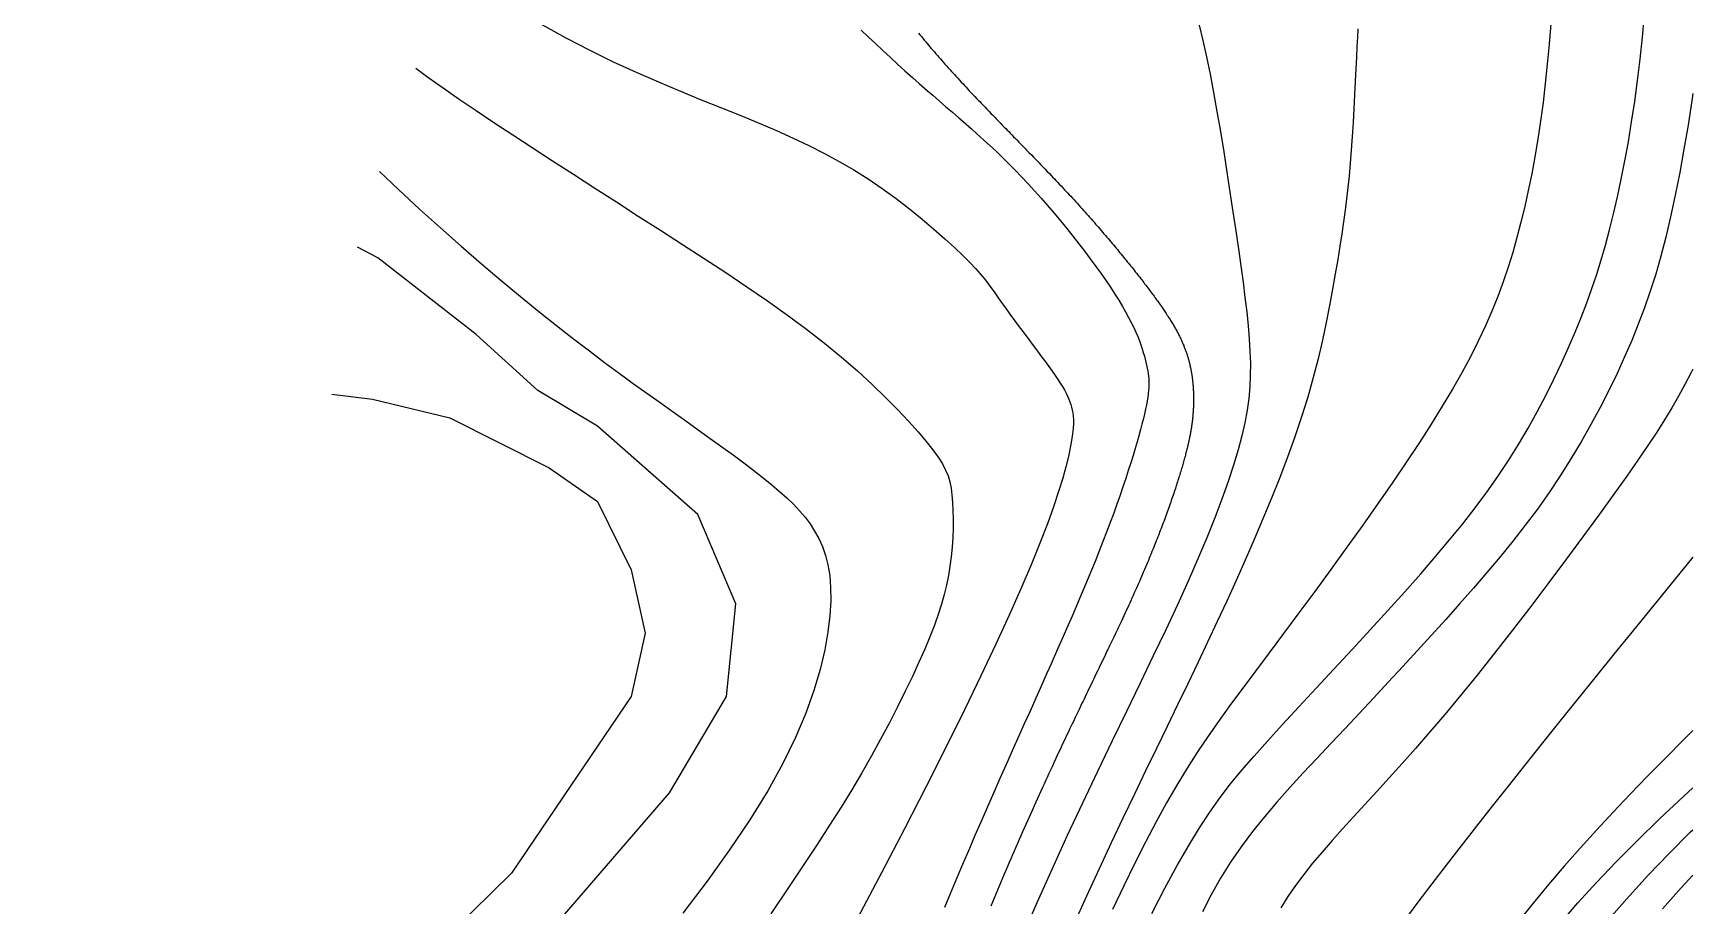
# Model space of a CAD drawing. Header units: metres. Extents: x -2219 to 517, y -3078 to 398.
# Drawn here: x 427 to 517.2, y 54.1 to 101.6 of the extents above; entities that cross this region are included whole.
import ezdxf

# ---------------------------------------------------------------- set-up
doc = ezdxf.new("R2010")
doc.units = ezdxf.units.M
doc.layers.add('TERRAIN_CONTOUR_1M', color=3, linetype='Continuous')
doc.layers.add('TERRAIN_CONTOUR_5M_SUPPLEMENT', color=4, linetype='Continuous')

msp = doc.modelspace()

# ---------------------------------------------------------------- linework, layer by layer
at = {"layer": 'TERRAIN_CONTOUR_1M'}
for points in [[(454.596, 102.036, 39), (455.909, 101.308, 39), (457.207, 100.636, 39), (458.483, 100.017, 39), (459.732, 99.445, 39), (460.949, 98.914, 39), (462.131, 98.418, 39), (463.272, 97.953, 39), (464.368, 97.511, 39), (465.414, 97.087, 39), (466.408, 96.676, 39), (467.354, 96.272, 39), (468.257, 95.868, 39), (469.124, 95.458, 39), (469.959, 95.037, 39), (470.77, 94.598, 39), (471.561, 94.136, 39), (472.339, 93.645, 39), (473.107, 93.121, 39), (473.857, 92.574, 39), (474.582, 92.015, 39), (475.271, 91.458, 39), (475.916, 90.914, 39), (476.508, 90.394, 39), (477.036, 89.912, 39), (477.492, 89.479, 39), (477.871, 89.104, 39), (478.182, 88.778, 39), (478.438, 88.492, 39), (478.653, 88.232, 39), (478.841, 87.989, 39), (479.013, 87.75, 39), (479.185, 87.504, 39), (479.369, 87.24, 39), (479.575, 86.95, 39), (479.802, 86.635, 39), (480.044, 86.304, 39), (480.297, 85.96, 39), (480.556, 85.611, 39), (480.816, 85.263, 39), (481.071, 84.921, 39), (481.318, 84.592, 39), (481.552, 84.28, 39), (481.771, 83.985, 39), (481.977, 83.708, 39), (482.168, 83.447, 39), (482.344, 83.201, 39), (482.506, 82.97, 39), (482.654, 82.753, 39), (482.786, 82.549, 39), (482.903, 82.358, 39), (483.007, 82.177, 39), (483.098, 82.006, 39), (483.177, 81.842, 39), (483.246, 81.685, 39), (483.305, 81.533, 39), (483.357, 81.383, 39), (483.402, 81.235, 39), (483.44, 81.087, 39), (483.471, 80.931, 39), (483.493, 80.76, 39), (483.503, 80.568, 39), (483.501, 80.348, 39), (483.484, 80.091, 39), (483.45, 79.791, 39), (483.398, 79.441, 39), (483.325, 79.033, 39), (483.226, 78.559, 39), (483.092, 78.01, 39), (482.918, 77.378, 39), (482.696, 76.655, 39), (482.42, 75.831, 39), (482.083, 74.899, 39), (481.678, 73.849, 39), (481.198, 72.675, 39), (480.64, 71.372, 39), (480.002, 69.935, 39), (479.279, 68.362, 39), (478.47, 66.649, 39), (477.572, 64.793, 39), (476.581, 62.789, 39), (475.494, 60.634, 39), (474.315, 58.334, 39), (473.063, 55.93, 39), (471.768, 53.475, 39)], [(490.334, 102.008, 42), (490.537, 101.17, 42), (490.733, 100.285, 42), (490.926, 99.347, 42), (491.116, 98.349, 42), (491.304, 97.302, 42), (491.488, 96.222, 42), (491.668, 95.123, 42), (491.843, 94.019, 42), (492.011, 92.925, 42), (492.171, 91.856, 42), (492.324, 90.827, 42), (492.467, 89.849, 42), (492.599, 88.922, 42), (492.72, 88.043, 42), (492.827, 87.21, 42), (492.92, 86.419, 42), (492.997, 85.667, 42), (493.056, 84.951, 42), (493.097, 84.269, 42), (493.118, 83.616, 42), (493.116, 82.981, 42), (493.088, 82.353, 42), (493.031, 81.721, 42), (492.942, 81.073, 42), (492.817, 80.397, 42), (492.654, 79.683, 42), (492.45, 78.917, 42), (492.201, 78.091, 42), (491.907, 77.201, 42), (491.568, 76.248, 42), (491.181, 75.231, 42), (490.747, 74.148, 42), (490.264, 72.998, 42), (489.732, 71.782, 42), (489.151, 70.499, 42), (488.519, 69.148, 42), (487.843, 67.73, 42), (487.128, 66.249, 42), (486.379, 64.707, 42), (485.603, 63.105, 42), (484.805, 61.446, 42), (483.99, 59.732, 42), (483.166, 57.966, 42), (482.336, 56.152, 42), (481.509, 54.305, 42), (480.692, 52.442, 42)], [(509.447, 102.07, 44), (509.361, 100.974, 44), (509.262, 99.891, 44), (509.151, 98.829, 44), (509.028, 97.794, 44), (508.892, 96.787, 44), (508.744, 95.807, 44), (508.583, 94.853, 44), (508.411, 93.925, 44), (508.228, 93.023, 44), (508.034, 92.145, 44), (507.828, 91.291, 44), (507.612, 90.46, 44), (507.382, 89.647, 44), (507.134, 88.846, 44), (506.865, 88.052, 44), (506.571, 87.259, 44), (506.25, 86.462, 44), (505.896, 85.655, 44), (505.508, 84.831, 44), (505.081, 83.987, 44), (504.614, 83.118, 44), (504.104, 82.22, 44), (503.551, 81.289, 44), (502.952, 80.322, 44), (502.306, 79.315, 44), (501.61, 78.264, 44), (500.864, 77.165, 44), (500.068, 76.018, 44), (499.232, 74.836, 44), (498.37, 73.634, 44), (497.496, 72.428, 44), (496.622, 71.235, 44), (495.762, 70.07, 44), (494.929, 68.949, 44), (494.137, 67.888, 44), (493.396, 66.898, 44), (492.701, 65.967, 44), (492.045, 65.08, 44), (491.423, 64.219, 44), (490.826, 63.368, 44), (490.248, 62.51, 44), (489.682, 61.63, 44), (489.121, 60.71, 44), (488.558, 59.737, 44), (487.99, 58.706, 44), (487.415, 57.614, 44), (486.831, 56.458, 44), (486.234, 55.237, 44), (485.622, 53.948, 44)], [(475.083, 101.567, 41), (475.154, 101.481, 41), (475.233, 101.384, 41), (475.312, 101.289, 41), (475.392, 101.193, 41), (475.472, 101.097, 41), (475.547, 101.008, 41), (475.622, 100.919, 41), (475.697, 100.829, 41), (475.773, 100.741, 41), (475.857, 100.643, 41), (475.941, 100.545, 41), (476.025, 100.447, 41), (476.11, 100.35, 41), (476.189, 100.259, 41), (476.268, 100.169, 41), (476.347, 100.079, 41), (476.426, 99.989, 41), (476.517, 99.886, 41), (476.608, 99.784, 41), (476.699, 99.682, 41), (476.791, 99.58, 41), (476.871, 99.492, 41), (476.95, 99.404, 41), (477.031, 99.316, 41), (477.111, 99.228, 41), (477.208, 99.122, 41), (477.305, 99.016, 41), (477.402, 98.911, 41), (477.5, 98.806, 41), (477.58, 98.719, 41), (477.661, 98.633, 41), (477.742, 98.546, 41), (477.823, 98.46, 41), (477.93, 98.346, 41), (478.037, 98.233, 41), (478.144, 98.12, 41), (478.252, 98.006, 41), (478.328, 97.926, 41), (478.404, 97.847, 41), (478.48, 97.767, 41), (478.556, 97.687, 41), (478.675, 97.563, 41), (478.795, 97.44, 41), (478.914, 97.316, 41), (479.033, 97.192, 41), (479.101, 97.122, 41), (479.169, 97.052, 41), (479.237, 96.982, 41), (479.305, 96.912, 41), (479.413, 96.8, 41), (479.522, 96.688, 41), (479.631, 96.576, 41), (479.74, 96.464, 41), (479.82, 96.382, 41), (479.9, 96.3, 41), (479.98, 96.217, 41), (480.06, 96.135, 41), (480.155, 96.038, 41), (480.249, 95.941, 41), (480.344, 95.844, 41), (480.439, 95.747, 41), (480.533, 95.65, 41), (480.628, 95.553, 41), (480.722, 95.457, 41), (480.817, 95.36, 41), (480.887, 95.287, 41), (480.958, 95.215, 41), (481.028, 95.143, 41), (481.098, 95.071, 41), (481.215, 94.95, 41), (481.333, 94.829, 41), (481.45, 94.708, 41), (481.568, 94.587, 41), (481.64, 94.512, 41), (481.712, 94.437, 41), (481.785, 94.362, 41), (481.857, 94.287, 41), (481.969, 94.17, 41), (482.081, 94.053, 41), (482.193, 93.936, 41), (482.305, 93.819, 41), (482.388, 93.732, 41), (482.47, 93.646, 41), (482.551, 93.56, 41), (482.633, 93.473, 41), (482.731, 93.369, 41), (482.829, 93.265, 41), (482.926, 93.161, 41), (483.023, 93.057, 41), (483.106, 92.968, 41), (483.189, 92.879, 41), (483.271, 92.79, 41), (483.353, 92.701, 41), (483.444, 92.602, 41), (483.535, 92.503, 41), (483.625, 92.404, 41), (483.715, 92.305, 41), (483.8, 92.212, 41), (483.884, 92.119, 41), (483.968, 92.025, 41), (484.052, 91.932, 41), (484.134, 91.84, 41), (484.215, 91.749, 41), (484.297, 91.657, 41), (484.378, 91.566, 41), (484.459, 91.474, 41), (484.54, 91.382, 41), (484.621, 91.289, 41), (484.702, 91.197, 41), (484.779, 91.109, 41), (484.856, 91.021, 41), (484.932, 90.932, 41), (485.009, 90.844, 41), (485.085, 90.755, 41), (485.162, 90.666, 41), (485.238, 90.577, 41), (485.314, 90.488, 41), (485.387, 90.402, 41), (485.46, 90.317, 41), (485.533, 90.231, 41), (485.605, 90.144, 41), (485.677, 90.06, 41), (485.748, 89.975, 41), (485.819, 89.889, 41), (485.89, 89.804, 41), (485.959, 89.721, 41), (486.028, 89.638, 41), (486.096, 89.555, 41), (486.165, 89.472, 41), (486.231, 89.391, 41), (486.296, 89.311, 41), (486.362, 89.23, 41), (486.427, 89.15, 41), (486.492, 89.07, 41), (486.556, 88.99, 41), (486.621, 88.91, 41), (486.685, 88.83, 41), (486.744, 88.755, 41), (486.804, 88.681, 41), (486.863, 88.606, 41), (486.922, 88.531, 41), (486.983, 88.454, 41), (487.043, 88.378, 41), (487.103, 88.301, 41), (487.162, 88.224, 41), (487.215, 88.157, 41), (487.267, 88.089, 41), (487.32, 88.021, 41), (487.372, 87.953, 41), (487.428, 87.88, 41), (487.484, 87.806, 41), (487.539, 87.733, 41), (487.595, 87.659, 41), (487.642, 87.597, 41), (487.688, 87.535, 41), (487.734, 87.473, 41), (487.78, 87.411, 41), (487.831, 87.343, 41), (487.881, 87.274, 41), (487.931, 87.206, 41), (487.982, 87.137, 41), (488.022, 87.081, 41), (488.063, 87.024, 41), (488.103, 86.968, 41), (488.143, 86.912, 41), (488.189, 86.847, 41), (488.234, 86.783, 41), (488.279, 86.719, 41), (488.324, 86.654, 41), (488.36, 86.602, 41), (488.396, 86.549, 41), (488.431, 86.496, 41), (488.467, 86.444, 41), (488.507, 86.384, 41), (488.546, 86.325, 41), (488.585, 86.265, 41), (488.624, 86.205, 41), (488.656, 86.156, 41), (488.688, 86.106, 41), (488.72, 86.056, 41), (488.751, 86.006, 41), (488.785, 85.951, 41), (488.82, 85.896, 41), (488.853, 85.841, 41), (488.887, 85.785, 41), (488.915, 85.738, 41), (488.943, 85.691, 41), (488.971, 85.643, 41), (488.998, 85.595, 41), (489.028, 85.544, 41), (489.057, 85.492, 41), (489.085, 85.44, 41), (489.114, 85.388, 41), (489.139, 85.343, 41), (489.163, 85.297, 41), (489.187, 85.251, 41), (489.211, 85.205, 41), (489.236, 85.156, 41), (489.261, 85.107, 41), (489.285, 85.059, 41), (489.309, 85.01, 41), (489.33, 84.965, 41), (489.352, 84.92, 41), (489.373, 84.874, 41), (489.393, 84.829, 41), (489.414, 84.783, 41), (489.434, 84.736, 41), (489.455, 84.69, 41), (489.474, 84.643, 41), (489.493, 84.598, 41), (489.511, 84.554, 41), (489.529, 84.509, 41), (489.547, 84.464, 41), (489.564, 84.419, 41), (489.581, 84.374, 41), (489.598, 84.329, 41), (489.614, 84.284, 41), (489.63, 84.239, 41), (489.645, 84.194, 41), (489.66, 84.149, 41), (489.675, 84.103, 41), (489.689, 84.059, 41), (489.703, 84.015, 41), (489.717, 83.971, 41), (489.73, 83.927, 41), (489.743, 83.881, 41), (489.756, 83.836, 41), (489.768, 83.79, 41), (489.781, 83.745, 41), (489.792, 83.702, 41), (489.803, 83.658, 41), (489.814, 83.615, 41), (489.824, 83.572, 41), (489.835, 83.526, 41), (489.845, 83.48, 41), (489.855, 83.435, 41), (489.865, 83.389, 41), (489.874, 83.346, 41), (489.882, 83.303, 41), (489.891, 83.261, 41), (489.898, 83.218, 41), (489.907, 83.172, 41), (489.915, 83.126, 41), (489.922, 83.08, 41), (489.93, 83.035, 41), (489.936, 82.992, 41), (489.943, 82.95, 41), (489.949, 82.908, 41), (489.954, 82.865, 41), (489.96, 82.819, 41), (489.966, 82.773, 41), (489.972, 82.727, 41), (489.977, 82.681, 41), (489.981, 82.639, 41), (489.986, 82.598, 41), (489.99, 82.556, 41), (489.994, 82.514, 41), (489.998, 82.467, 41), (490.001, 82.421, 41), (490.005, 82.375, 41), (490.008, 82.329, 41), (490.011, 82.288, 41), (490.013, 82.246, 41), (490.016, 82.205, 41), (490.018, 82.163, 41), (490.02, 82.117, 41), (490.022, 82.072, 41), (490.023, 82.026, 41), (490.025, 81.98, 41), (490.026, 81.938, 41), (490.027, 81.897, 41), (490.028, 81.855, 41), (490.028, 81.813, 41), (490.029, 81.77, 41), (490.029, 81.726, 41), (490.029, 81.682, 41), (490.029, 81.639, 41), (490.029, 81.595, 41), (490.028, 81.552, 41), (490.028, 81.508, 41), (490.027, 81.464, 41), (490.026, 81.421, 41), (490.025, 81.378, 41), (490.024, 81.335, 41), (490.022, 81.292, 41), (490.02, 81.247, 41), (490.019, 81.203, 41), (490.017, 81.159, 41), (490.014, 81.115, 41), (490.012, 81.072, 41), (490.01, 81.03, 41), (490.007, 80.987, 41), (490.004, 80.945, 41), (490, 80.898, 41), (489.997, 80.851, 41), (489.993, 80.804, 41), (489.989, 80.757, 41), (489.985, 80.712, 41), (489.98, 80.667, 41), (489.976, 80.622, 41), (489.971, 80.577, 41), (489.965, 80.529, 41), (489.96, 80.481, 41), (489.954, 80.432, 41), (489.947, 80.384, 41), (489.941, 80.335, 41), (489.934, 80.286, 41), (489.927, 80.237, 41), (489.92, 80.188, 41), (489.912, 80.138, 41), (489.904, 80.087, 41), (489.896, 80.037, 41), (489.887, 79.987, 41), (489.878, 79.933, 41), (489.868, 79.879, 41), (489.858, 79.825, 41), (489.848, 79.771, 41), (489.838, 79.717, 41), (489.828, 79.664, 41), (489.817, 79.61, 41), (489.806, 79.557, 41), (489.793, 79.497, 41), (489.78, 79.437, 41), (489.767, 79.377, 41), (489.754, 79.317, 41), (489.741, 79.26, 41), (489.727, 79.202, 41), (489.714, 79.144, 41), (489.7, 79.087, 41), (489.684, 79.02, 41), (489.667, 78.954, 41), (489.651, 78.887, 41), (489.634, 78.82, 41), (489.618, 78.757, 41), (489.601, 78.694, 41), (489.584, 78.631, 41), (489.567, 78.568, 41), (489.547, 78.495, 41), (489.527, 78.421, 41), (489.507, 78.348, 41), (489.486, 78.275, 41), (489.466, 78.204, 41), (489.446, 78.133, 41), (489.426, 78.063, 41), (489.405, 77.992, 41), (489.381, 77.911, 41), (489.357, 77.83, 41), (489.333, 77.75, 41), (489.308, 77.669, 41), (489.284, 77.59, 41), (489.26, 77.511, 41), (489.235, 77.432, 41), (489.21, 77.353, 41), (489.183, 77.265, 41), (489.155, 77.178, 41), (489.127, 77.091, 41), (489.099, 77.004, 41), (489.07, 76.916, 41), (489.041, 76.828, 41), (489.012, 76.739, 41), (488.982, 76.651, 41), (488.951, 76.557, 41), (488.919, 76.464, 41), (488.887, 76.37, 41), (488.855, 76.277, 41), (488.822, 76.18, 41), (488.788, 76.083, 41), (488.755, 75.986, 41), (488.72, 75.89, 41), (488.685, 75.79, 41), (488.649, 75.689, 41), (488.613, 75.589, 41), (488.577, 75.489, 41), (488.539, 75.385, 41), (488.501, 75.281, 41), (488.462, 75.176, 41), (488.424, 75.072, 41), (488.384, 74.966, 41), (488.344, 74.859, 41), (488.304, 74.753, 41), (488.263, 74.646, 41), (488.221, 74.535, 41), (488.178, 74.424, 41), (488.135, 74.312, 41), (488.092, 74.201, 41), (488.047, 74.088, 41), (488.003, 73.976, 41), (487.959, 73.863, 41), (487.914, 73.751, 41), (487.867, 73.633, 41), (487.819, 73.515, 41), (487.771, 73.397, 41), (487.723, 73.279, 41), (487.674, 73.159, 41), (487.624, 73.039, 41), (487.575, 72.919, 41), (487.525, 72.799, 41), (487.473, 72.677, 41), (487.422, 72.554, 41), (487.37, 72.431, 41), (487.318, 72.309, 41), (487.261, 72.176, 41), (487.204, 72.044, 41), (487.146, 71.911, 41), (487.089, 71.779, 41), (487.035, 71.657, 41), (486.982, 71.536, 41), (486.928, 71.415, 41), (486.874, 71.294, 41), (486.81, 71.151, 41), (486.746, 71.008, 41), (486.682, 70.866, 41), (486.617, 70.723, 41), (486.561, 70.601, 41), (486.505, 70.479, 41), (486.449, 70.357, 41), (486.393, 70.236, 41), (486.317, 70.072, 41), (486.241, 69.909, 41), (486.165, 69.746, 41), (486.089, 69.583, 41), (486.036, 69.47, 41), (485.983, 69.357, 41), (485.929, 69.244, 41), (485.876, 69.131, 41), (485.786, 68.942, 41), (485.696, 68.753, 41), (485.606, 68.563, 41), (485.515, 68.374, 41), (485.468, 68.275, 41), (485.42, 68.175, 41), (485.373, 68.076, 41), (485.325, 67.976, 41), (485.246, 67.812, 41), (485.167, 67.648, 41), (485.088, 67.484, 41), (485.009, 67.321, 41), (484.943, 67.182, 41), (484.876, 67.044, 41), (484.809, 66.906, 41), (484.743, 66.768, 41), (484.667, 66.609, 41), (484.59, 66.451, 41), (484.514, 66.292, 41), (484.438, 66.134, 41), (484.361, 65.976, 41), (484.285, 65.817, 41), (484.209, 65.659, 41), (484.132, 65.5, 41), (484.077, 65.385, 41), (484.021, 65.269, 41), (483.966, 65.153, 41), (483.91, 65.037, 41), (483.806, 64.821, 41), (483.703, 64.604, 41), (483.599, 64.388, 41), (483.496, 64.171, 41), (483.428, 64.03, 41), (483.361, 63.888, 41), (483.294, 63.747, 41), (483.227, 63.606, 41), (483.129, 63.398, 41), (483.031, 63.191, 41), (482.933, 62.983, 41), (482.836, 62.775, 41), (482.757, 62.608, 41), (482.679, 62.441, 41), (482.601, 62.274, 41), (482.523, 62.107, 41), (482.431, 61.908, 41), (482.338, 61.708, 41), (482.246, 61.509, 41), (482.154, 61.309, 41), (482.071, 61.127, 41), (481.987, 60.945, 41), (481.904, 60.763, 41), (481.821, 60.58, 41), (481.729, 60.378, 41), (481.637, 60.176, 41), (481.546, 59.973, 41), (481.455, 59.771, 41), (481.365, 59.571, 41), (481.275, 59.371, 41), (481.186, 59.172, 41), (481.097, 58.972, 41), (481.007, 58.77, 41), (480.918, 58.569, 41), (480.829, 58.367, 41), (480.74, 58.165, 41), (480.648, 57.957, 41), (480.557, 57.748, 41), (480.465, 57.54, 41), (480.374, 57.331, 41), (480.284, 57.124, 41), (480.194, 56.916, 41), (480.104, 56.708, 41), (480.014, 56.501, 41), (479.921, 56.287, 41), (479.829, 56.073, 41), (479.738, 55.859, 41), (479.646, 55.644, 41), (479.554, 55.429, 41), (479.462, 55.214, 41), (479.371, 54.999, 41), (479.28, 54.784, 41), (479.188, 54.565, 41), (479.095, 54.347, 41), (479.003, 54.128, 41)], [(498.957, 101.803, 43), (498.938, 101.343, 43), (498.914, 100.834, 43), (498.887, 100.266, 43), (498.856, 99.635, 43), (498.822, 98.95, 43), (498.784, 98.225, 43), (498.743, 97.475, 43), (498.699, 96.713, 43), (498.651, 95.953, 43), (498.599, 95.21, 43), (498.543, 94.497, 43), (498.483, 93.823, 43), (498.418, 93.181, 43), (498.347, 92.558, 43), (498.269, 91.94, 43), (498.183, 91.315, 43), (498.087, 90.67, 43), (497.982, 89.991, 43), (497.865, 89.267, 43), (497.736, 88.487, 43), (497.591, 87.653, 43), (497.429, 86.77, 43), (497.245, 85.843, 43), (497.036, 84.876, 43), (496.801, 83.876, 43), (496.535, 82.847, 43), (496.235, 81.793, 43), (495.9, 80.72, 43), (495.533, 79.631, 43), (495.136, 78.528, 43), (494.713, 77.416, 43), (494.268, 76.297, 43), (493.805, 75.175, 43), (493.326, 74.052, 43), (492.836, 72.933, 43), (492.338, 71.818, 43), (491.831, 70.706, 43), (491.316, 69.593, 43), (490.791, 68.476, 43), (490.256, 67.351, 43), (489.712, 66.214, 43), (489.157, 65.062, 43), (488.59, 63.893, 43), (488.012, 62.7, 43), (487.421, 61.479, 43), (486.815, 60.221, 43), (486.192, 58.918, 43), (485.552, 57.565, 43), (484.892, 56.152, 43), (484.211, 54.673, 43), (483.507, 53.121, 43)], [(447.757, 99.663, 38), (448.399, 99.185, 38), (449.231, 98.589, 38), (450.108, 97.984, 38), (451.031, 97.362, 38), (452.001, 96.717, 38), (453.021, 96.047, 38), (454.085, 95.351, 38), (455.187, 94.635, 38), (456.321, 93.901, 38), (457.479, 93.153, 38), (458.657, 92.395, 38), (459.847, 91.63, 38), (461.044, 90.861, 38), (462.24, 90.091, 38), (463.428, 89.322, 38), (464.602, 88.554, 38), (465.753, 87.786, 38), (466.873, 87.018, 38), (467.956, 86.252, 38), (468.993, 85.487, 38), (469.977, 84.724, 38), (470.901, 83.964, 38), (471.763, 83.214, 38), (472.56, 82.481, 38), (473.289, 81.775, 38), (473.949, 81.104, 38), (474.537, 80.475, 38), (475.052, 79.898, 38), (475.49, 79.379, 38), (475.852, 78.924, 38), (476.145, 78.523, 38), (476.375, 78.162, 38), (476.552, 77.827, 38), (476.685, 77.505, 38), (476.78, 77.182, 38), (476.848, 76.844, 38), (476.896, 76.477, 38), (476.93, 76.072, 38), (476.952, 75.631, 38), (476.961, 75.161, 38), (476.957, 74.669, 38), (476.938, 74.16, 38), (476.905, 73.641, 38), (476.855, 73.119, 38), (476.789, 72.6, 38), (476.706, 72.088, 38), (476.603, 71.578, 38), (476.477, 71.061, 38), (476.327, 70.53, 38), (476.148, 69.977, 38), (475.939, 69.393, 38), (475.696, 68.77, 38), (475.417, 68.102, 38), (475.101, 67.381, 38), (474.748, 66.612, 38), (474.36, 65.803, 38), (473.941, 64.959, 38), (473.493, 64.087, 38), (473.017, 63.195, 38), (472.516, 62.288, 38), (471.993, 61.374, 38), (471.448, 60.455, 38), (470.869, 59.513, 38), (470.246, 58.528, 38), (469.564, 57.476, 38), (468.812, 56.338, 38), (467.977, 55.091, 38), (467.046, 53.713, 38)], [(517.171, 98.289, 46), (517.113, 97.885, 46), (516.91, 96.574, 46), (516.691, 95.27, 46), (516.458, 93.991, 46), (516.214, 92.756, 46), (515.961, 91.583, 46), (515.701, 90.483, 46), (515.433, 89.451, 46), (515.152, 88.474, 46), (514.857, 87.539, 46), (514.543, 86.635, 46), (514.209, 85.748, 46), (513.85, 84.867, 46), (513.465, 83.979, 46), (513.05, 83.075, 46), (512.605, 82.157, 46), (512.132, 81.229, 46), (511.63, 80.295, 46), (511.101, 79.361, 46), (510.545, 78.43, 46), (509.963, 77.508, 46), (509.355, 76.599, 46), (508.722, 75.706, 46), (508.065, 74.827, 46), (507.388, 73.961, 46), (506.69, 73.103, 46), (505.975, 72.253, 46), (505.243, 71.405, 46), (504.496, 70.559, 46), (503.737, 69.711, 46), (502.966, 68.858, 46), (502.188, 68.004, 46), (501.404, 67.15, 46), (500.617, 66.298, 46), (499.83, 65.451, 46), (499.045, 64.611, 46), (498.267, 63.782, 46), (497.496, 62.964, 46), (496.737, 62.16, 46), (495.992, 61.365, 46), (495.266, 60.575, 46), (494.561, 59.785, 46), (493.882, 58.988, 46), (493.233, 58.181, 46), (492.616, 57.357, 46), (492.036, 56.513, 46), (491.494, 55.643, 46), (490.99, 54.744, 46), (490.519, 53.812, 46)], [(445.774, 94.049, 37), (446.807, 93.072, 37), (447.955, 92.012, 37), (449.093, 90.985, 37), (450.216, 89.993, 37), (451.318, 89.04, 37), (452.394, 88.128, 37), (453.437, 87.262, 37), (454.443, 86.444, 37), (455.404, 85.677, 37), (456.318, 84.963, 37), (457.187, 84.297, 37), (458.017, 83.674, 37), (458.811, 83.088, 37), (459.575, 82.533, 37), (460.313, 82.003, 37), (461.031, 81.491, 37), (461.733, 80.993, 37), (462.423, 80.503, 37), (463.097, 80.021, 37), (463.754, 79.55, 37), (464.388, 79.091, 37), (464.997, 78.646, 37), (465.576, 78.215, 37), (466.121, 77.802, 37), (466.63, 77.407, 37), (467.098, 77.03, 37), (467.528, 76.669, 37), (467.922, 76.316, 37), (468.283, 75.968, 37), (468.611, 75.619, 37), (468.911, 75.264, 37), (469.183, 74.897, 37), (469.432, 74.513, 37), (469.657, 74.106, 37), (469.855, 73.668, 37), (470.023, 73.192, 37), (470.156, 72.668, 37), (470.251, 72.088, 37), (470.302, 71.443, 37), (470.306, 70.725, 37), (470.259, 69.926, 37), (470.155, 69.038, 37), (469.984, 68.061, 37), (469.733, 66.997, 37), (469.392, 65.845, 37), (468.948, 64.608, 37), (468.39, 63.286, 37), (467.705, 61.881, 37), (466.883, 60.393, 37), (465.915, 58.825, 37), (464.812, 57.188, 37), (463.588, 55.493, 37), (462.259, 53.753, 37)], [(419.756, 12.331, 36), (422.381, 17.55, 36), (430.269, 29.339, 36), (436.737, 37.368, 36), (443.2, 42.154, 36), (450.714, 47.742, 36), (461.539, 60.278, 36), (464.635, 65.523, 36), (465.144, 70.559, 36), (463.087, 75.407, 36), (457.623, 80.216, 36), (454.389, 82.146, 36), (451.023, 85.2, 36), (445.694, 89.366, 36), (444.583, 89.931, 36)], [(517.171, 83.303, 47), (517.082, 83.124, 47), (516.74, 82.472, 47), (516.392, 81.837, 47), (516.029, 81.206, 47), (515.638, 80.561, 47), (515.209, 79.884, 47), (514.731, 79.158, 47), (514.191, 78.366, 47), (513.578, 77.491, 47), (512.882, 76.514, 47), (512.095, 75.427, 47), (511.231, 74.248, 47), (510.308, 73.002, 47), (509.344, 71.716, 47), (508.357, 70.415, 47), (507.365, 69.125, 47), (506.387, 67.871, 47), (505.44, 66.681, 47), (504.539, 65.573, 47), (503.684, 64.546, 47), (502.872, 63.593, 47), (502.1, 62.704, 47), (501.364, 61.874, 47), (500.662, 61.094, 47), (499.99, 60.355, 47), (499.345, 59.652, 47), (498.724, 58.976, 47), (498.128, 58.323, 47), (497.558, 57.688, 47), (497.017, 57.068, 47), (496.505, 56.458, 47), (496.024, 55.854, 47), (495.575, 55.252, 47), (495.16, 54.648, 47), (494.78, 54.037, 47)], [(517.171, 73.096, 48), (516.163, 71.846, 48), (515.054, 70.481, 48), (513.955, 69.133, 48), (512.881, 67.815, 48), (511.843, 66.537, 48), (510.842, 65.297, 48), (509.873, 64.092, 48), (508.935, 62.918, 48), (508.024, 61.773, 48), (507.136, 60.653, 48), (506.268, 59.553, 48), (505.419, 58.471, 48), (504.585, 57.405, 48), (503.771, 56.358, 48), (502.983, 55.335, 48), (502.227, 54.343, 48), (501.51, 53.386, 48)], [(517.171, 63.673, 49), (516.679, 63.181, 49), (515.684, 62.176, 49), (514.713, 61.185, 49), (513.766, 60.205, 49), (512.841, 59.231, 49), (511.937, 58.258, 49), (511.052, 57.281, 49), (510.184, 56.297, 49), (509.331, 55.301, 49), (508.492, 54.288, 49), (507.666, 53.256, 49)], [(512.75, 53.577, 51), (513.731, 54.698, 51), (514.769, 55.829, 51), (515.867, 56.974, 51), (517.028, 58.14, 51), (517.171, 58.279, 51)], [(517.171, 55.81, 52), (516.534, 55.118, 52), (515.532, 53.982, 52)]]:
    msp.add_polyline3d(points, dxfattribs=at)
at = {"layer": 'TERRAIN_CONTOUR_5M_SUPPLEMENT'}
for points in [[(487.762, 53.731, 45), (488.476, 55.099, 45), (489.147, 56.338, 45), (489.767, 57.425, 45), (490.349, 58.383, 45), (490.91, 59.24, 45), (491.47, 60.028, 45), (492.046, 60.778, 45), (492.656, 61.519, 45), (493.318, 62.284, 45), (494.051, 63.101, 45), (494.867, 63.994, 45), (495.753, 64.955, 45), (496.691, 65.966, 45), (497.662, 67.012, 45), (498.648, 68.076, 45), (499.631, 69.142, 45), (500.592, 70.193, 45), (501.512, 71.213, 45), (502.378, 72.189, 45), (503.189, 73.125, 45), (503.949, 74.03, 45), (504.664, 74.91, 45), (505.337, 75.775, 45), (505.972, 76.63, 45), (506.573, 77.485, 45), (507.146, 78.348, 45), (507.692, 79.223, 45), (508.214, 80.107, 45), (508.709, 80.996, 45), (509.177, 81.884, 45), (509.619, 82.766, 45), (510.033, 83.636, 45), (510.418, 84.488, 45), (510.775, 85.318, 45), (511.104, 86.123, 45), (511.406, 86.909, 45), (511.686, 87.685, 45), (511.946, 88.462, 45), (512.19, 89.248, 45), (512.421, 90.053, 45), (512.643, 90.886, 45), (512.858, 91.756, 45), (513.069, 92.671, 45), (513.276, 93.63, 45), (513.475, 94.63, 45), (513.666, 95.669, 45), (513.847, 96.743, 45), (514.016, 97.851, 45), (514.172, 98.989, 45), (514.312, 100.154, 45), (514.435, 101.344, 45), (514.541, 102.558, 45)], [(471.957, 101.732, 40), (472.349, 101.362, 40), (472.756, 100.981, 40), (473.143, 100.621, 40), (473.554, 100.242, 40), (473.943, 99.887, 40), (474.343, 99.524, 40), (474.767, 99.145, 40), (475.112, 98.838, 40), (475.564, 98.441, 40), (475.854, 98.189, 40), (476.194, 97.895, 40), (476.572, 97.568, 40), (476.921, 97.266, 40), (477.27, 96.964, 40), (477.507, 96.759, 40), (477.956, 96.365, 40), (478.232, 96.12, 40), (478.635, 95.757, 40), (478.932, 95.484, 40), (479.312, 95.128, 40), (479.628, 94.826, 40), (479.993, 94.467, 40), (480.332, 94.126, 40), (480.684, 93.761, 40), (481.036, 93.386, 40), (481.387, 93.002, 40), (481.754, 92.592, 40), (482.094, 92.202, 40), (482.455, 91.78, 40), (482.793, 91.375, 40), (483.137, 90.955, 40), (483.472, 90.538, 40), (483.794, 90.128, 40), (484.12, 89.704, 40), (484.414, 89.313, 40), (484.724, 88.891, 40), (484.989, 88.522, 40), (485.274, 88.113, 40), (485.512, 87.76, 40), (485.756, 87.386, 40), (485.96, 87.06, 40), (486.164, 86.721, 40), (486.338, 86.418, 40), (486.501, 86.118, 40), (486.645, 85.839, 40), (486.776, 85.571, 40), (486.893, 85.316, 40), (486.995, 85.077, 40), (487.089, 84.841, 40), (487.168, 84.629, 40), (487.242, 84.409, 40), (487.3, 84.223, 40), (487.358, 84.022, 40), (487.401, 83.855, 40), (487.442, 83.687, 40), (487.479, 83.519, 40), (487.509, 83.368, 40), (487.538, 83.21, 40), (487.559, 83.075, 40), (487.579, 82.914, 40), (487.591, 82.775, 40), (487.599, 82.618, 40), (487.601, 82.465, 40), (487.596, 82.307, 40), (487.585, 82.133, 40), (487.568, 81.967, 40), (487.541, 81.765, 40), (487.511, 81.583, 40), (487.467, 81.347, 40), (487.425, 81.143, 40), (487.363, 80.87, 40), (487.306, 80.631, 40), (487.226, 80.317, 40), (487.152, 80.037, 40), (487.058, 79.693, 40), (486.964, 79.363, 40), (486.855, 78.99, 40), (486.741, 78.614, 40), (486.616, 78.211, 40), (486.483, 77.796, 40), (486.342, 77.365, 40), (486.191, 76.914, 40), (486.034, 76.457, 40), (485.864, 75.975, 40), (485.689, 75.489, 40), (485.502, 74.983, 40), (485.304, 74.456, 40), (485.106, 73.945, 40), (484.886, 73.386, 40), (484.676, 72.864, 40), (484.427, 72.256, 40), (484.213, 71.74, 40), (483.94, 71.093, 40), (483.718, 70.573, 40), (483.423, 69.887, 40), (483.194, 69.36, 40), (482.872, 68.624, 40), (482.641, 68.1, 40), (482.282, 67.29, 40), (482.06, 66.792, 40), (481.684, 65.948, 40), (481.455, 65.435, 40), (481.14, 64.731, 40), (480.825, 64.028, 40), (480.555, 63.422, 40), (480.174, 62.569, 40), (479.932, 62.026, 40), (479.506, 61.067, 40), (479.228, 60.438, 40), (478.829, 59.531, 40), (478.533, 58.855, 40), (478.148, 57.967, 40), (477.845, 57.265, 40), (477.469, 56.386, 40), (477.165, 55.667, 40), (476.8, 54.795, 40), (476.494, 54.054, 40)], [(443.189, 81.954, 35), (445.399, 81.67, 35), (449.599, 80.66, 35), (454.997, 77.956, 35), (457.635, 76.126, 35), (459.466, 72.411, 35), (460.22, 68.967, 35), (459.466, 65.524, 35), (456.526, 61.189, 35), (452.948, 55.919, 35), (443.385, 46.514, 35), (438.673, 42.815, 35), (431.818, 34.116, 35), (427.515, 28.796, 35), (418.947, 15.831, 35), (417.649, 13.941, 35)], [(509.979, 53.205, 50), (510.922, 54.306, 50), (511.929, 55.415, 50), (513.003, 56.539, 50), (514.148, 57.686, 50), (515.365, 58.865, 50), (516.658, 60.083, 50), (517.171, 60.555, 50)]]:
    msp.add_polyline3d(points, dxfattribs=at)

doc.saveas('drawing.dxf')
